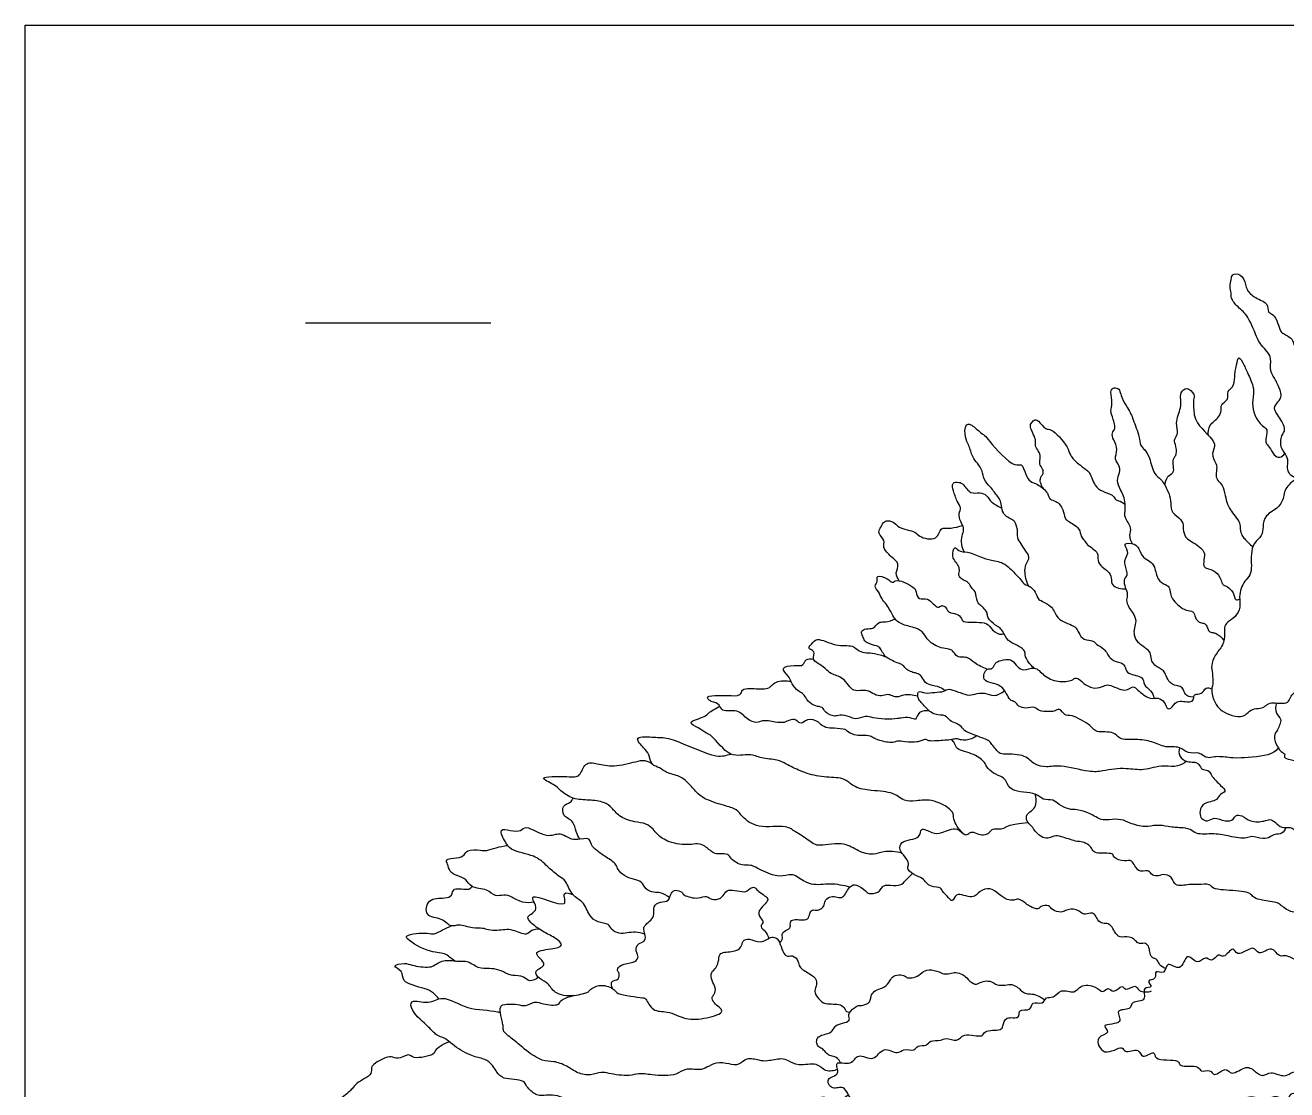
# Model space of a CAD drawing. Header units: millimetres. Extents: x 34 to 295, y 0 to 64.
# Drawn here: x 88.2 to 98.56, y 24.73 to 33.47 of the extents above; entities that cross this region are included whole.
import ezdxf

# ---------------------------------------------------------------- set-up
doc = ezdxf.new("R2010")
doc.units = ezdxf.units.MM
for name, color, linetype, true_color in [('AG-GUIDE', 7, 'Continuous', 0xcccccc), ('AG-PLANTS', 7, 'Continuous', 0x66ccff), ('X-VPRT', 6, 'Continuous', 0xff00ff)]:
    doc.layers.add(name, color=color, linetype=linetype, true_color=true_color)

msp = doc.modelspace()

# ---------------------------------------------------------------- linework, layer by layer
at = {"layer": 'AG-GUIDE'}
msp.add_lwpolyline([(90.499, 31.029), (92.023, 31.029)], dxfattribs=at)
at = {"layer": 'AG-PLANTS'}
for points, knots in [([(98.646, 29.749), (98.617, 29.758), (98.557, 29.799), (98.57, 29.872), (98.566, 29.94), (98.503, 29.995), (98.509, 30.105), (98.561, 30.152), (98.494, 30.259), (98.443, 30.328), (98.488, 30.38), (98.525, 30.433), (98.487, 30.516), (98.471, 30.558), (98.414, 30.631), (98.437, 30.735), (98.401, 30.791), (98.35, 30.848), (98.313, 30.896), (98.251, 31.085), (98.161, 31.152), (98.098, 31.228), (98.105, 31.275), (98.088, 31.328), (98.106, 31.384), (98.105, 31.432), (98.191, 31.435), (98.224, 31.343), (98.229, 31.298), (98.299, 31.227), (98.411, 31.196), (98.399, 31.112), (98.452, 31.101), (98.487, 31.031), (98.502, 30.96), (98.537, 30.937), (98.622, 30.894), (98.622, 30.806), (98.654, 30.767), (98.713, 30.773), (98.754, 30.703), (98.802, 30.682), (98.826, 30.672)], [0, 0, 0, 0, 0.554931, 1.023976, 1.478482, 1.986737, 2.557287, 2.992962, 3.606016, 4.116547, 4.552049, 4.99905, 5.516952, 5.915845, 6.44589, 7.016439, 7.474562, 7.960816, 8.416688, 9.206137, 9.831436, 10.371938, 10.752191, 11.171174, 11.608913, 11.965099, 12.4173, 12.954137, 13.342464, 13.89976, 14.488468, 14.939893, 15.315098, 15.816929, 16.294261, 16.653266, 17.188148, 17.706051, 18.079619, 18.48382, 18.975039, 19.483406, 19.483406, 19.483406, 19.483406]), ([(97.916, 30.105), (97.912, 30.131), (97.921, 30.188), (97.964, 30.219), (97.999, 30.255), (98.028, 30.306), (98.011, 30.363), (98.086, 30.392), (98.065, 30.472), (98.124, 30.497), (98.132, 30.586), (98.134, 30.632), (98.148, 30.677), (98.16, 30.774), (98.207, 30.683), (98.222, 30.653), (98.273, 30.54), (98.292, 30.472), (98.273, 30.366), (98.289, 30.273), (98.35, 30.182), (98.406, 30.158), (98.388, 30.089), (98.383, 30.04), (98.419, 30.01), (98.45, 29.942), (98.501, 29.914), (98.534, 29.942), (98.544, 29.957)], [0, 0, 0, 0, 0.50897, 0.916385, 1.323799, 1.751464, 2.151032, 2.601989, 3.06466, 3.47889, 4.000161, 4.390189, 4.812253, 5.257966, 5.711707, 6.101976, 6.718114, 7.216024, 7.793761, 8.356037, 8.946353, 9.353767, 9.806432, 10.195491, 10.570697, 11.066269, 11.465162, 11.885702, 11.885702, 11.885702, 11.885702]), ([(97.292, 29.214), (97.281, 29.235), (97.26, 29.285), (97.293, 29.347), (97.223, 29.43), (97.233, 29.478), (97.233, 29.543), (97.221, 29.607), (97.193, 29.656), (97.158, 29.735), (97.189, 29.798), (97.189, 29.859), (97.137, 29.908), (97.179, 29.991), (97.136, 30.064), (97.116, 30.126), (97.163, 30.161), (97.125, 30.259), (97.11, 30.307), (97.131, 30.368), (97.108, 30.457), (97.127, 30.5), (97.178, 30.495), (97.193, 30.454), (97.208, 30.404), (97.251, 30.331), (97.282, 30.28), (97.297, 30.231), (97.353, 30.096), (97.35, 30.027), (97.396, 29.984), (97.438, 29.921), (97.462, 29.782), (97.532, 29.747), (97.584, 29.65), (97.61, 29.572), (97.606, 29.491), (97.638, 29.453), (97.711, 29.403), (97.705, 29.335), (97.725, 29.267), (97.766, 29.24), (97.885, 29.168), (97.884, 29.104), (97.869, 29.03), (97.901, 29.012), (97.979, 28.994), (98.018, 28.925), (98.029, 28.879), (98.057, 28.871), (98.132, 28.822), (98.128, 28.745), (98.162, 28.756), (98.172, 28.759)], [0, 0, 0, 0, 0.491607, 0.942313, 1.503813, 1.895452, 2.351996, 2.813303, 3.24833, 3.761824, 4.230968, 4.660292, 5.107678, 5.617668, 6.138631, 6.571704, 6.960017, 7.520239, 7.932012, 8.376645, 8.925632, 9.276874, 9.636485, 9.996096, 10.416224, 10.945238, 11.380379, 11.793625, 12.481398, 12.955557, 13.378693, 13.88416, 14.543145, 15.035842, 15.62218, 16.152522, 16.648946, 17.046697, 17.560954, 18.021011, 18.480779, 18.892552, 19.543887, 19.990642, 20.460784, 20.770233, 21.272987, 21.77809, 22.152339, 22.444171, 22.971399, 23.413987, 23.743941, 23.743941, 23.743941, 23.743941]), ([(97.559, 29.694), (97.56, 29.719), (97.574, 29.773), (97.634, 29.793), (97.629, 29.852), (97.62, 29.913), (97.663, 29.949), (97.645, 30.03), (97.63, 30.076), (97.677, 30.121), (97.637, 30.209), (97.694, 30.329), (97.688, 30.399), (97.684, 30.454), (97.739, 30.513), (97.806, 30.442), (97.791, 30.397), (97.795, 30.326), (97.798, 30.196), (98.007, 30.043), (97.93, 29.958), (97.977, 29.879), (97.987, 29.843), (97.974, 29.779), (97.99, 29.727), (98.039, 29.699), (98.05, 29.611), (98.073, 29.538), (98.091, 29.493), (98.183, 29.388), (98.173, 29.337), (98.189, 29.281), (98.214, 29.254), (98.256, 29.209), (98.28, 29.19)], [0, 0, 0, 0, 0.501218, 0.917082, 1.328769, 1.768835, 2.165988, 2.670427, 3.057352, 3.465459, 3.998493, 4.647183, 5.123813, 5.541819, 5.982096, 6.473378, 6.852586, 7.321075, 7.970846, 8.82344, 9.336003, 9.849096, 10.202396, 10.65506, 11.064367, 11.471782, 12.00355, 12.497823, 12.909203, 13.5652, 13.975132, 14.390566, 14.742887, 15.291484, 15.291484, 15.291484, 15.291484]), ([(96.441, 28.867), (96.42, 28.904), (96.402, 28.991), (96.418, 29.056), (96.455, 29.104), (96.409, 29.162), (96.378, 29.214), (96.341, 29.264), (96.351, 29.332), (96.337, 29.366), (96.324, 29.412), (96.217, 29.442), (96.216, 29.569), (96.182, 29.604), (96.127, 29.682), (96.067, 29.742), (96.062, 29.813), (96.02, 29.878), (95.974, 29.927), (95.951, 30.026), (95.913, 30.084), (95.914, 30.198), (95.97, 30.199), (96.034, 30.134), (96.082, 30.104), (96.116, 30.055), (96.315, 29.831), (96.384, 29.883), (96.414, 29.781), (96.448, 29.721), (96.513, 29.707), (96.603, 29.637), (96.608, 29.572), (96.67, 29.571), (96.728, 29.497), (96.734, 29.426), (96.762, 29.399), (96.864, 29.345), (96.864, 29.277), (96.897, 29.246), (96.917, 29.202), (97.021, 29.146), (96.998, 29.076), (97.042, 29.02), (97.093, 28.993), (97.124, 28.933), (97.113, 28.865), (97.202, 28.84), (97.239, 28.844)], [0, 0, 0, 0, 0.652176, 1.117713, 1.521479, 1.983281, 2.439153, 2.882255, 3.342743, 3.685514, 4.058256, 4.619482, 5.220963, 5.620531, 6.174908, 6.699781, 7.169242, 7.663278, 8.135075, 8.695081, 9.196662, 9.754454, 10.10379, 10.648505, 11.063938, 11.532983, 12.490007, 12.898266, 13.428311, 13.902274, 14.360397, 14.960027, 15.379592, 15.783359, 16.327007, 16.796468, 17.147471, 17.740071, 18.188508, 18.549356, 18.95181, 19.537619, 19.982684, 20.438556, 20.878834, 21.329478, 21.762179, 22.370907, 22.370907, 22.370907, 22.370907]), ([(96.564, 29.664), (96.545, 29.687), (96.52, 29.751), (96.564, 29.788), (96.558, 29.831), (96.521, 29.87), (96.542, 29.927), (96.521, 29.978), (96.488, 30.023), (96.506, 30.072), (96.444, 30.171), (96.461, 30.209), (96.492, 30.238), (96.524, 30.224), (96.578, 30.147), (96.63, 30.165), (96.764, 30.016), (96.775, 29.946), (96.812, 29.903), (96.848, 29.872), (96.91, 29.823), (96.944, 29.8), (96.979, 29.686), (97.041, 29.642), (97.137, 29.618), (97.15, 29.573), (97.18, 29.571), (97.214, 29.552), (97.231, 29.541)], [0, 0, 0, 0, 0.539663, 0.938455, 1.28948, 1.688272, 2.110413, 2.53503, 2.940609, 3.339993, 3.935971, 4.291472, 4.634634, 4.949339, 5.476053, 5.867536, 6.646717, 7.143831, 7.546132, 7.952274, 8.451214, 8.823657, 9.423025, 9.934284, 10.483725, 10.833878, 11.126087, 11.569837, 11.569837, 11.569837, 11.569837]), ([(95.909, 29.148), (95.897, 29.173), (95.882, 29.23), (95.896, 29.291), (95.912, 29.347), (95.877, 29.397), (95.862, 29.461), (95.89, 29.512), (95.85, 29.563), (95.835, 29.609), (95.821, 29.646), (95.803, 29.721), (95.869, 29.722), (95.908, 29.704), (95.952, 29.621), (96.042, 29.639), (96.102, 29.613), (96.119, 29.56), (96.191, 29.521), (96.219, 29.508)], [0, 0, 0, 0, 0.526202, 0.980708, 1.39969, 1.835366, 2.291238, 2.702618, 3.141885, 3.536886, 3.915831, 4.35959, 4.752483, 5.134032, 5.668915, 6.092494, 6.527996, 7.003165, 7.414478, 7.414478, 7.414478, 7.414478]), ([(95.375, 28.911), (95.363, 28.93), (95.337, 28.974), (95.387, 29.05), (95.313, 29.102), (95.287, 29.132), (95.237, 29.186), (95.266, 29.243), (95.197, 29.298), (95.221, 29.342), (95.244, 29.391), (95.282, 29.412), (95.345, 29.386), (95.368, 29.341), (95.516, 29.318), (95.533, 29.27), (95.695, 29.23), (95.71, 29.347), (95.758, 29.341), (95.805, 29.342), (95.867, 29.355), (95.897, 29.366)], [0, 0, 0, 0, 0.472221, 0.96107, 1.452351, 1.83945, 2.295323, 2.712542, 3.19742, 3.570988, 3.991134, 4.345081, 4.785526, 5.193785, 5.855589, 6.271022, 6.923903, 7.452306, 7.79256, 8.191453, 8.75124, 8.75124, 8.75124, 8.75124]), ([(97.796, 27.957), (97.778, 27.954), (97.74, 27.96), (97.715, 27.996), (97.705, 28.036), (97.662, 28.049), (97.61, 28.058), (97.57, 28.115), (97.558, 28.166), (97.523, 28.189), (97.484, 28.208), (97.445, 28.249), (97.446, 28.31), (97.415, 28.35), (97.335, 28.397), (97.305, 28.461), (97.306, 28.524), (97.332, 28.581), (97.295, 28.655), (97.263, 28.686), (97.239, 28.756), (97.261, 28.795), (97.227, 28.866), (97.221, 28.931), (97.262, 28.957), (97.224, 29.043), (97.232, 29.098), (97.269, 29.149), (97.2, 29.229), (97.315, 29.215), (97.346, 29.178), (97.375, 29.095), (97.439, 29.074), (97.48, 29.024), (97.49, 28.917), (97.561, 28.879), (97.595, 28.864), (97.605, 28.803), (97.615, 28.759), (97.709, 28.665), (97.775, 28.667), (97.8, 28.647), (97.811, 28.594), (97.848, 28.562), (97.885, 28.566), (97.909, 28.529), (97.915, 28.492), (97.953, 28.484), (97.98, 28.482), (98.028, 28.445), (98.043, 28.421)], [0, 0, 0, 0, 0.416931, 0.784364, 1.135606, 1.50228, 1.912972, 2.380194, 2.789386, 3.144887, 3.523018, 3.94046, 4.373534, 4.771285, 5.316079, 5.787391, 6.230304, 6.677059, 7.171785, 7.569537, 8.035649, 8.404588, 8.902997, 9.346018, 9.693738, 10.218448, 10.648365, 11.077807, 11.533261, 12.022304, 12.438968, 12.954874, 13.406603, 13.855035, 14.434156, 14.924399, 15.262084, 15.684599, 16.081, 16.723166, 17.172843, 17.468019, 17.884032, 18.26827, 18.595473, 18.957682, 19.297063, 19.620722, 19.929217, 20.458428, 20.458428, 20.458428, 20.458428]), ([(96.484, 28.195), (96.467, 28.208), (96.438, 28.239), (96.405, 28.298), (96.414, 28.332), (96.357, 28.379), (96.264, 28.41), (96.231, 28.494), (96.199, 28.528), (96.176, 28.538), (96.114, 28.589), (96.101, 28.621), (96.098, 28.653), (96.068, 28.691), (96.046, 28.707), (96.009, 28.737), (96.01, 28.826), (95.963, 28.851), (95.956, 28.9), (95.851, 28.934), (95.874, 28.994), (95.867, 29.026), (95.842, 29.067), (95.806, 29.104), (95.828, 29.208), (95.865, 29.145), (95.94, 29.154), (96.043, 29.105), (96.134, 29.078), (96.249, 29.062), (96.333, 28.959), (96.369, 28.932), (96.399, 28.879), (96.462, 28.865), (96.505, 28.804), (96.513, 28.761), (96.553, 28.742), (96.622, 28.706), (96.649, 28.661), (96.684, 28.58), (96.829, 28.543), (96.846, 28.483), (96.89, 28.421), (96.97, 28.425), (96.997, 28.384), (97.067, 28.357), (97.1, 28.271), (97.164, 28.243), (97.211, 28.238), (97.236, 28.194), (97.251, 28.137), (97.39, 28.132), (97.377, 28.051), (97.449, 28.014), (97.463, 27.968), (97.468, 27.946)], [0, 0, 0, 0, 0.467506, 0.920958, 1.235361, 1.696667, 2.264518, 2.796362, 3.171858, 3.46333, 3.96739, 4.304517, 4.622563, 5.012267, 5.31245, 5.687946, 6.207927, 6.595518, 6.973406, 7.52516, 7.923826, 8.250985, 8.637341, 9.06092, 9.543775, 9.904623, 10.393471, 11.000597, 11.562793, 12.173848, 12.816022, 13.203121, 13.624229, 14.078735, 14.560057, 14.923616, 15.292994, 15.790904, 16.200836, 16.721398, 17.392348, 17.829402, 18.303768, 18.786623, 19.167915, 19.646255, 20.182629, 20.648307, 21.027252, 21.410594, 21.82801, 22.435136, 22.875581, 23.360836, 23.833503, 23.833503, 23.833503, 23.833503]), ([(96.099, 28.185), (96.064, 28.198), (95.996, 28.229), (95.946, 28.283), (95.899, 28.282), (95.846, 28.283), (95.818, 28.339), (95.781, 28.352), (95.718, 28.354), (95.609, 28.413), (95.583, 28.483), (95.513, 28.528), (95.407, 28.545), (95.349, 28.584), (95.316, 28.637), (95.296, 28.678), (95.264, 28.729), (95.231, 28.76), (95.211, 28.822), (95.164, 28.866), (95.205, 28.904), (95.182, 28.964), (95.285, 28.934), (95.316, 28.885), (95.36, 28.935), (95.509, 28.854), (95.513, 28.821), (95.534, 28.744), (95.616, 28.785), (95.691, 28.669), (95.725, 28.718), (95.765, 28.689), (95.782, 28.642), (95.849, 28.646), (95.891, 28.604), (95.897, 28.559), (96.088, 28.582), (96.123, 28.525), (96.186, 28.465), (96.224, 28.474), (96.236, 28.476)], [0, 0, 0, 0, 0.610276, 1.087835, 1.46492, 1.86026, 2.292522, 2.631902, 3.085354, 3.709922, 4.192658, 4.699358, 5.291934, 5.767497, 6.207791, 6.599743, 7.036133, 7.421361, 7.883811, 8.302922, 8.684651, 9.035676, 9.55014, 9.947891, 10.331797, 11.036574, 11.387816, 11.825892, 12.296485, 12.891752, 13.227468, 13.58276, 13.967987, 14.411008, 14.833148, 15.163524, 15.90301, 16.375396, 16.90997, 17.169271, 17.169271, 17.169271, 17.169271]), ([(95.752, 28.009), (95.739, 28.019), (95.713, 28.042), (95.628, 28.05), (95.58, 28.082), (95.556, 28.141), (95.509, 28.154), (95.468, 28.163), (95.427, 28.188), (95.402, 28.229), (95.356, 28.232), (95.308, 28.266), (95.262, 28.276), (95.219, 28.365), (95.19, 28.376), (95.122, 28.395), (95.09, 28.415), (95.078, 28.456), (95.059, 28.492), (95.091, 28.519), (95.151, 28.515), (95.183, 28.537), (95.215, 28.579), (95.266, 28.566), (95.318, 28.586), (95.342, 28.599)], [0, 0, 0, 0, 0.401836, 0.922391, 1.353585, 1.792707, 2.175743, 2.549684, 2.942435, 3.321911, 3.697841, 4.127178, 4.518805, 5.063002, 5.386652, 5.860521, 6.208696, 6.576969, 6.920525, 7.24544, 7.681696, 8.037912, 8.426948, 8.819699, 9.339052, 9.339052, 9.339052, 9.339052]), ([(95.528, 27.963), (95.508, 27.969), (95.467, 27.974), (95.415, 27.977), (95.355, 27.948), (95.311, 27.972), (95.268, 27.98), (95.215, 27.957), (95.159, 27.986), (95.103, 28.021), (95.016, 27.998), (94.967, 28.036), (94.928, 28.101), (94.875, 28.129), (94.829, 28.14), (94.778, 28.177), (94.75, 28.213), (94.646, 28.259), (94.699, 28.338), (94.615, 28.351), (94.663, 28.397), (94.704, 28.453), (94.855, 28.364), (94.991, 28.39), (95.042, 28.33), (95.108, 28.318), (95.173, 28.318), (95.237, 28.298), (95.267, 28.285)], [0, 0, 0, 0, 0.451189, 0.865628, 1.315305, 1.706788, 2.075727, 2.493297, 2.935885, 3.396039, 3.915467, 4.348077, 4.842182, 5.274792, 5.671193, 6.111487, 6.517629, 7.062423, 7.545159, 8.018965, 8.286364, 8.710545, 9.428638, 10.091038, 10.563453, 11.017322, 11.480401, 12.052021, 12.052021, 12.052021, 12.052021]), ([(95.626, 27.84), (95.599, 27.846), (95.532, 27.847), (95.516, 27.757), (95.467, 27.793), (95.391, 27.784), (95.362, 27.778), (95.254, 27.771), (95.164, 27.784), (95.097, 27.806), (95.018, 27.766), (94.969, 27.797), (94.889, 27.814), (94.846, 27.791), (94.765, 27.826), (94.749, 27.878), (94.687, 27.877), (94.628, 27.916), (94.605, 27.965), (94.573, 27.994), (94.529, 28.012), (94.486, 28.084), (94.472, 28.126), (94.389, 28.203), (94.516, 28.22), (94.592, 28.207), (94.602, 28.274), (94.653, 28.272), (94.673, 28.267)], [0, 0, 0, 0, 0.524374, 0.980246, 1.353815, 1.84594, 2.173098, 2.756974, 3.316082, 3.786783, 4.293725, 4.720287, 5.224122, 5.615351, 6.122732, 6.517733, 6.941876, 7.415839, 7.833255, 8.199175, 8.590644, 9.096703, 9.512336, 10.003739, 10.549771, 11.040014, 11.433363, 11.884069, 11.884069, 11.884069, 11.884069]), ([(98.489, 27.539), (98.478, 27.528), (98.464, 27.477), (98.145, 27.45), (98.084, 27.461), (97.965, 27.472), (97.912, 27.448), (97.854, 27.488), (97.832, 27.501), (97.742, 27.487), (97.682, 27.557), (97.56, 27.535), (97.452, 27.596), (97.322, 27.612), (97.181, 27.601), (97.146, 27.679), (97, 27.662), (96.969, 27.696), (96.943, 27.725), (96.798, 27.817), (96.732, 27.796), (96.699, 27.873), (96.646, 27.833), (96.605, 27.84), (96.522, 27.834), (96.493, 27.883), (96.416, 27.859), (96.356, 27.875), (96.328, 27.923), (96.275, 27.923), (96.234, 28.076), (96.037, 28.068), (96.092, 28.204), (96.139, 28.176), (96.162, 28.229), (96.18, 28.25), (96.252, 28.267), (96.307, 28.263), (96.344, 28.202), (96.399, 28.165), (96.492, 28.218), (96.562, 28.126), (96.674, 28.076), (96.795, 28.085), (96.83, 28.128), (96.893, 28.06), (96.978, 28.019), (97.055, 28.043), (97.1, 28.07), (97.23, 27.984), (97.298, 28.056), (97.336, 28.009), (97.434, 27.932), (97.502, 27.956), (97.56, 27.918), (97.569, 27.859), (97.615, 27.858), (97.65, 27.941), (97.761, 27.905), (97.798, 27.934), (97.793, 27.987), (97.865, 27.973), (97.889, 28.042), (97.929, 28.029), (97.943, 28.023)], [2.926531, 2.926531, 2.926531, 2.926531, 3.348571, 3.880477, 4.360208, 4.972094, 5.403496, 5.854347, 6.148692, 6.660275, 7.183313, 7.789207, 8.41816, 9.087591, 9.734101, 10.210599, 10.869218, 11.22413, 11.59005, 12.326128, 12.773769, 13.212698, 13.61023, 13.9897, 14.490485, 14.881953, 15.366831, 15.810098, 16.210784, 16.578733, 17.242449, 17.935985, 18.466864, 18.809092, 19.200576, 19.509389, 19.986343, 20.403914, 20.869655, 21.307731, 21.837062, 22.407121, 23.050983, 23.663524, 24.022527, 24.52763, 25.087209, 25.581236, 25.976576, 26.642891, 27.129506, 27.522854, 28.150941, 28.614244, 29.06026, 29.475881, 29.789068, 30.277386, 30.852746, 31.209908, 31.559402, 31.980036, 32.416765, 32.808033, 32.808033, 32.808033, 32.808033]), ([(96.013, 27.637), (95.988, 27.618), (95.927, 27.598), (95.882, 27.604), (95.844, 27.617), (95.806, 27.603), (95.69, 27.597), (95.621, 27.592), (95.597, 27.613), (95.552, 27.595), (95.521, 27.584), (95.426, 27.586), (95.36, 27.6), (95.325, 27.574), (95.214, 27.597), (95.168, 27.618), (95.138, 27.639), (95.071, 27.641), (95.009, 27.64), (94.947, 27.674), (94.935, 27.694), (94.838, 27.701), (94.776, 27.699), (94.724, 27.735), (94.713, 27.756), (94.616, 27.789), (94.572, 27.721), (94.53, 27.777), (94.474, 27.77), (94.43, 27.741), (94.357, 27.75), (94.253, 27.77), (94.207, 27.738), (94.121, 27.771), (94.055, 27.863), (93.917, 27.828), (93.905, 27.898), (93.84, 27.918), (93.813, 27.927), (93.788, 27.97), (93.898, 27.967), (93.962, 27.972), (94.078, 27.959), (94.083, 28.023), (94.153, 28.03), (94.285, 28.016), (94.329, 28.048), (94.363, 28.09), (94.451, 28.095), (94.489, 28.082)], [0, 0, 0, 0, 0.555588, 0.941979, 1.283851, 1.641647, 2.267437, 2.740202, 3.031495, 3.403656, 3.747212, 4.302105, 4.764749, 5.123796, 5.721092, 6.135231, 6.468448, 6.926158, 7.394546, 7.853855, 8.126772, 8.669934, 9.144093, 9.568999, 9.853312, 10.39249, 10.832267, 11.235573, 11.646463, 12.052743, 12.541164, 13.123377, 13.528086, 14.043451, 14.640189, 15.25036, 15.665793, 16.116437, 16.43509, 16.732723, 17.2572, 17.779177, 18.343695, 18.721583, 19.17097, 19.833513, 20.236625, 20.63908, 21.272478, 21.272478, 21.272478, 21.272478]), ([(97.736, 27.429), (97.714, 27.412), (97.663, 27.379), (97.557, 27.393), (97.459, 27.379), (97.384, 27.352), (97.239, 27.37), (97.146, 27.368), (97.043, 27.346), (96.93, 27.336), (96.704, 27.403), (96.591, 27.376), (96.48, 27.396), (96.416, 27.488), (96.248, 27.486), (96.192, 27.489), (96.131, 27.578), (96.11, 27.601), (95.989, 27.647), (95.91, 27.675), (95.897, 27.706), (95.848, 27.743), (95.791, 27.757), (95.756, 27.814), (95.665, 27.802), (95.59, 27.871), (95.531, 27.941), (95.527, 27.969), (95.528, 28.013), (95.595, 27.98), (95.665, 27.998), (95.745, 27.996), (95.783, 28.04), (95.934, 27.958), (95.995, 27.982), (96.079, 27.997), (96.154, 27.953), (96.217, 27.988), (96.241, 28.009)], [0, 0, 0, 0, 0.524815, 1.108475, 1.674262, 2.186825, 2.866698, 3.430578, 3.998253, 4.61959, 5.487982, 6.109498, 6.681124, 7.269903, 7.984522, 8.417224, 8.980143, 9.31557, 9.961656, 10.485436, 10.79676, 11.231741, 11.671008, 12.10459, 12.615765, 13.195497, 13.734725, 14.040691, 14.346657, 14.775779, 15.283488, 15.777524, 16.168992, 16.87628, 17.346017, 17.854273, 18.368423, 18.927443, 18.927443, 18.927443, 18.927443]), ([(95.901, 26.835), (95.867, 26.867), (95.811, 26.951), (95.834, 27.018), (95.659, 27.124), (95.52, 27.101), (95.42, 27.1), (95.367, 27.142), (95.321, 27.166), (95.243, 27.184), (95.147, 27.186), (95.009, 27.208), (94.942, 27.278), (94.872, 27.296), (94.711, 27.299), (94.568, 27.343), (94.449, 27.406), (94.375, 27.444), (94.242, 27.449), (94.146, 27.5), (93.981, 27.443), (93.844, 27.643), (93.793, 27.655), (93.735, 27.702), (93.616, 27.752), (93.787, 27.791), (93.804, 27.826), (93.871, 27.864), (93.903, 27.881)], [0, 0, 0, 0, 0.677845, 1.114392, 1.874968, 2.572076, 3.127869, 3.580787, 3.989619, 4.488938, 5.061849, 5.733427, 6.277, 6.750958, 7.469303, 8.186704, 8.839573, 9.361503, 10.006709, 10.595541, 11.299505, 12.136663, 12.540949, 13.055189, 13.551857, 14.175531, 14.566999, 15.163017, 15.163017, 15.163017, 15.163017]), ([(98.475, 27.908), (98.467, 27.879), (98.46, 27.82), (98.52, 27.779), (98.5, 27.729), (98.486, 27.685), (98.443, 27.635), (98.481, 27.551), (98.508, 27.508), (98.551, 27.488), (98.529, 27.459), (98.586, 27.44), (98.648, 27.431), (98.679, 27.428)], [0.014848, 0.014848, 0.014848, 0.014848, 0.517646, 0.966559, 1.348108, 1.743109, 2.182376, 2.716132, 3.10446, 3.412406, 3.793956, 4.263417, 4.81553, 4.81553, 4.81553, 4.81553]), ([(95.399, 26.674), (95.35, 26.686), (95.247, 26.696), (95.164, 26.652), (95.032, 26.687), (94.933, 26.771), (94.729, 26.733), (94.675, 26.744), (94.582, 26.817), (94.522, 26.848), (94.441, 26.912), (94.222, 26.867), (94.087, 26.966), (94.042, 27.04), (93.932, 27.065), (93.773, 27.117), (93.712, 27.172), (93.644, 27.252), (93.575, 27.311), (93.463, 27.329), (93.411, 27.379), (93.338, 27.394), (93.324, 27.49), (93.28, 27.534), (93.205, 27.617), (93.275, 27.633), (93.402, 27.623), (93.518, 27.623), (93.875, 27.441), (93.954, 27.479), (93.993, 27.488)], [0, 0, 0, 0, 0.700824, 1.245751, 1.880891, 2.537184, 3.328797, 3.765344, 4.367707, 4.848093, 5.396626, 6.233896, 6.951238, 7.458934, 8.056957, 8.796431, 9.318821, 9.89381, 10.442343, 11.037797, 11.518183, 11.979997, 12.501928, 12.98524, 13.51673, 13.89398, 14.535249, 15.187568, 16.299218, 16.92787, 16.92787, 16.92787, 16.92787]), ([(98.552, 26.885), (98.546, 26.866), (98.522, 26.826), (98.46, 26.834), (98.422, 26.804), (98.362, 26.784), (98.271, 26.821), (98.23, 26.794), (98.162, 26.799), (98.086, 26.813), (97.965, 26.84), (97.813, 26.821), (97.772, 26.877), (97.688, 26.882), (97.642, 26.885), (97.582, 26.893), (97.486, 26.91), (97.395, 26.882), (97.271, 26.918), (97.202, 26.957), (97.1, 26.949), (97.035, 26.943), (96.977, 26.981), (96.933, 27.002), (96.837, 27.036), (96.77, 27.029), (96.688, 27.071), (96.642, 27.118), (96.553, 27.105), (96.503, 27.18), (96.29, 27.167), (96.26, 27.265), (96.224, 27.301), (96.148, 27.326), (96.093, 27.381), (96.08, 27.423), (95.992, 27.496), (95.846, 27.517), (95.835, 27.575), (95.816, 27.596), (95.807, 27.607)], [0, 0, 0, 0, 0.443378, 0.868117, 1.25643, 1.704549, 2.25171, 2.633438, 3.089982, 3.594939, 4.244052, 4.931363, 5.379482, 5.884439, 6.276547, 6.714287, 7.274775, 7.835264, 8.470067, 8.987404, 9.552009, 10.015312, 10.468764, 10.881075, 11.446773, 11.924418, 12.458438, 12.915867, 13.412982, 13.926684, 14.717365, 15.242595, 15.637631, 16.147974, 16.640828, 17.007691, 17.611162, 18.287749, 18.683544, 19.052484, 19.052484, 19.052484, 19.052484]), ([(97.677, 27.54), (97.672, 27.518), (97.669, 27.468), (97.74, 27.418), (97.794, 27.426), (97.842, 27.41), (97.856, 27.353), (97.919, 27.364), (97.944, 27.298), (98.011, 27.236), (98.07, 27.178), (98.008, 27.162), (97.987, 27.108), (97.933, 27.097), (97.859, 27.08), (97.84, 27.004), (97.855, 26.955), (97.911, 26.928), (97.963, 26.978), (98.05, 26.929), (98.123, 26.946), (98.135, 26.99), (98.199, 26.985), (98.257, 26.927), (98.372, 26.932), (98.419, 26.958), (98.469, 26.928), (98.514, 26.873), (98.593, 26.897), (98.647, 26.843), (98.716, 26.795), (98.757, 26.762), (98.79, 26.679), (98.823, 26.673), (98.984, 26.7), (99.028, 26.643), (99.051, 26.589), (99.1, 26.575), (99.152, 26.593), (99.24, 26.576), (99.253, 26.515), (99.304, 26.477), (99.369, 26.519), (99.441, 26.501), (99.486, 26.442), (99.578, 26.406), (99.636, 26.515), (99.767, 26.454), (99.817, 26.414), (99.902, 26.499), (99.966, 26.437), (99.971, 26.506), (99.973, 26.529)], [0, 0, 0, 0, 0.469045, 0.967302, 1.385308, 1.771416, 2.168262, 2.563263, 3.010264, 3.586435, 4.028381, 4.403587, 4.824695, 5.237099, 5.717261, 6.191627, 6.592089, 6.995855, 7.436301, 7.986685, 8.452222, 8.796055, 9.204314, 9.721597, 10.31808, 10.722281, 11.133661, 11.598913, 12.075544, 12.560421, 13.085295, 13.511857, 14.02271, 14.343553, 15.050476, 15.5143, 15.939192, 16.318137, 16.745985, 17.254785, 17.687132, 18.099537, 18.576695, 19.042232, 19.539327, 20.046269, 20.601986, 21.240396, 21.6697, 22.218618, 22.739889, 23.006528, 23.006528, 23.006528, 23.006528]), ([(94.971, 26.396), (94.918, 26.408), (94.812, 26.432), (94.658, 26.398), (94.539, 26.481), (94.491, 26.505), (94.395, 26.476), (94.317, 26.503), (94.241, 26.53), (94.157, 26.586), (94.087, 26.564), (93.994, 26.623), (93.972, 26.671), (93.9, 26.667), (93.848, 26.668), (93.783, 26.737), (93.718, 26.756), (93.647, 26.738), (93.486, 26.755), (93.39, 26.823), (93.358, 26.872), (93.296, 26.922), (93.201, 26.927), (93.072, 26.971), (93.02, 27.047), (92.95, 27.098), (92.827, 27.112), (92.698, 27.112), (92.592, 27.185), (92.551, 27.237), (92.379, 27.306), (92.659, 27.306), (92.758, 27.292), (92.789, 27.427), (92.904, 27.409), (93.031, 27.377), (93.208, 27.426), (93.285, 27.442), (93.331, 27.419), (93.35, 27.406)], [0, 0, 0, 0, 0.729972, 1.440293, 2.102677, 2.513098, 3.062027, 3.57929, 4.10122, 4.657394, 5.131147, 5.709887, 6.108092, 6.562413, 6.975336, 7.516996, 7.971782, 8.455866, 9.182884, 9.793945, 10.224602, 10.715653, 11.277081, 11.934375, 12.473546, 12.992691, 13.623441, 14.278405, 14.899804, 15.415164, 15.972854, 16.76517, 17.347922, 17.923941, 18.479733, 19.152032, 19.920183, 20.423999, 20.899182, 20.899182, 20.899182, 20.899182]), ([(99.735, 26.466), (99.711, 26.454), (99.732, 26.384), (99.695, 26.321), (99.593, 26.296), (99.561, 26.284), (99.537, 26.222), (99.449, 26.227), (99.384, 26.2), (99.347, 26.135), (99.276, 26.139), (99.214, 26.103), (99.119, 26.097), (99.065, 26.129), (98.933, 26.164), (98.861, 26.11), (98.733, 26.183), (98.69, 26.195), (98.646, 26.192), (98.602, 26.181), (98.513, 26.242), (98.485, 26.272), (98.358, 26.286), (98.292, 26.303), (98.266, 26.34), (98.206, 26.365), (98.021, 26.369), (97.943, 26.388), (97.926, 26.426), (97.827, 26.411), (97.763, 26.422), (97.634, 26.392), (97.621, 26.483), (97.542, 26.507), (97.495, 26.478), (97.443, 26.501), (97.42, 26.543), (97.33, 26.504), (97.293, 26.631), (97.228, 26.598), (97.132, 26.634), (97.137, 26.683), (96.988, 26.663), (96.962, 26.705), (96.936, 26.742), (96.881, 26.77), (96.824, 26.768), (96.709, 26.813), (96.647, 26.821), (96.578, 26.776), (96.491, 26.851), (96.469, 26.895), (96.418, 26.932), (96.419, 26.997), (96.477, 27.029), (96.506, 27.075), (96.503, 27.133), (96.493, 27.158)], [0, 0, 0, 0, 0.523355, 1.019241, 1.542842, 1.886237, 2.309373, 2.821334, 3.298634, 3.764188, 4.218944, 4.709267, 5.246588, 5.710551, 6.351829, 6.870787, 7.534546, 7.926029, 8.285032, 8.668606, 9.240431, 9.622834, 10.259393, 10.733639, 11.0883, 11.539723, 12.328152, 12.826561, 13.149665, 13.68644, 14.187783, 14.784072, 15.263176, 15.741595, 16.153369, 16.559651, 16.92186, 17.404596, 17.969253, 18.405304, 18.948346, 19.273109, 19.91963, 20.304857, 20.683855, 21.11565, 21.554395, 22.184895, 22.635087, 23.112041, 23.687844, 24.10069, 24.532952, 24.954717, 25.401472, 25.814185, 26.332142, 26.332142, 26.332142, 26.332142]), ([(93.491, 26.308), (93.468, 26.327), (93.414, 26.355), (93.361, 26.349), (93.289, 26.374), (93.265, 26.447), (93.192, 26.457), (93.12, 26.485), (93.063, 26.536), (93.056, 26.585), (92.967, 26.643), (92.892, 26.693), (92.846, 26.737), (92.829, 26.814), (92.728, 26.756), (92.719, 26.951), (92.61, 26.964), (92.607, 27.073), (92.678, 27.085), (92.692, 27.113), (92.699, 27.126)], [0, 0, 0, 0, 0.533885, 0.956389, 1.431572, 1.901166, 2.36885, 2.882447, 3.363423, 3.745851, 4.322667, 4.878078, 5.338334, 5.773298, 6.236875, 6.927713, 7.474652, 7.977098, 8.421062, 8.795434, 8.795434, 8.795434, 8.795434]), ([(93.287, 26.01), (93.262, 26.018), (93.211, 26.029), (93.142, 26.019), (93.077, 26.008), (93.007, 26.045), (92.993, 26.099), (92.896, 26.1), (92.83, 26.16), (92.807, 26.221), (92.776, 26.28), (92.685, 26.321), (92.643, 26.449), (92.581, 26.482), (92.497, 26.554), (92.453, 26.598), (92.378, 26.661), (92.184, 26.688), (92.147, 26.76), (92.127, 26.787), (92.086, 26.882), (92.185, 26.858), (92.269, 26.849), (92.313, 26.912), (92.481, 26.787), (92.589, 26.857), (92.679, 26.779), (92.729, 26.789), (92.753, 26.793)], [0, 0, 0, 0, 0.506892, 0.98126, 1.445056, 1.928947, 2.320415, 2.850591, 3.385393, 3.842481, 4.292074, 4.850893, 5.491416, 5.973174, 6.566237, 7.01892, 7.57661, 8.367145, 8.841513, 9.201799, 9.682578, 10.165891, 10.695333, 11.114321, 11.87564, 12.480878, 13.052157, 13.535469, 13.535469, 13.535469, 13.535469]), ([(97.564, 25.726), (97.546, 25.733), (97.512, 25.753), (97.499, 25.796), (97.476, 25.809), (97.449, 25.816), (97.43, 25.865), (97.432, 25.9), (97.401, 25.942), (97.357, 25.926), (97.329, 25.94), (97.303, 25.969), (97.268, 25.992), (97.189, 25.98), (97.168, 26), (97.142, 26.03), (97.121, 26.079), (97.083, 26.1), (97.034, 26.094), (96.998, 26.135), (96.984, 26.175), (96.945, 26.188), (96.889, 26.158), (96.836, 26.225), (96.74, 26.207), (96.707, 26.182), (96.627, 26.206), (96.61, 26.25), (96.536, 26.241), (96.519, 26.208), (96.448, 26.234), (96.419, 26.259), (96.356, 26.308), (96.317, 26.284), (96.258, 26.29), (96.195, 26.337), (96.124, 26.395), (96.035, 26.365), (95.983, 26.287), (95.836, 26.366), (95.818, 26.258), (95.768, 26.326), (95.731, 26.356), (95.722, 26.396), (95.636, 26.395), (95.596, 26.431), (95.569, 26.473), (95.494, 26.493), (95.432, 26.551), (95.468, 26.587), (95.408, 26.662), (95.379, 26.697), (95.382, 26.786), (95.559, 26.783), (95.543, 26.898), (95.65, 26.832), (95.724, 26.835), (95.854, 26.903), (95.909, 26.813), (95.949, 26.835), (95.974, 26.856), (96.029, 26.825), (96.081, 26.821), (96.123, 26.847), (96.143, 26.88), (96.2, 26.87), (96.248, 26.881), (96.28, 26.91), (96.433, 26.927)], [0, 0, 0, 0, 0.434765, 0.806206, 1.086408, 1.37695, 1.774202, 2.121791, 2.496789, 2.863072, 3.172751, 3.523383, 3.894462, 4.387782, 4.682506, 5.039131, 5.455934, 5.818135, 6.205802, 6.612083, 6.977736, 7.316321, 7.73186, 8.2205, 8.757821, 9.126197, 9.614515, 9.987322, 10.438028, 10.757449, 11.215368, 11.602229, 12.079874, 12.441885, 12.864649, 13.3764, 13.908247, 14.42572, 14.942513, 15.585671, 16.01886, 16.446512, 16.863177, 17.187939, 17.689282, 18.103721, 18.493311, 19.003557, 19.484255, 19.820466, 20.347309, 20.753591, 21.205014, 21.890042, 22.3447, 22.878457, 23.400434, 24.044485, 24.554731, 24.891232, 25.196674, 25.63076, 26.047988, 26.434059, 26.769585, 27.180563, 27.585272, 28.03295, 28.03295, 28.03295, 28.03295]), ([(92.378, 26.271), (92.346, 26.266), (92.281, 26.262), (92.196, 26.317), (92.129, 26.335), (92.055, 26.313), (91.992, 26.385), (91.858, 26.384), (91.823, 26.464), (91.746, 26.487), (91.681, 26.52), (91.67, 26.582), (91.644, 26.63), (91.746, 26.63), (91.807, 26.655), (91.824, 26.706), (91.939, 26.7), (91.987, 26.691), (92.068, 26.723), (92.128, 26.733), (92.16, 26.737)], [0, 0, 0, 0, 0.557237, 1.126177, 1.595321, 2.065191, 2.597038, 3.229515, 3.726629, 4.228864, 4.704427, 5.15585, 5.490317, 6.009275, 6.478055, 6.85636, 7.437455, 7.851893, 8.369366, 8.928214, 8.928214, 8.928214, 8.928214]), ([(94.394, 25.937), (94.404, 25.948), (94.425, 25.973), (94.404, 26.022), (94.47, 26.048), (94.486, 26.071), (94.475, 26.119), (94.524, 26.133), (94.564, 26.125), (94.632, 26.123), (94.639, 26.178), (94.658, 26.211), (94.696, 26.205), (94.723, 26.208), (94.764, 26.239), (94.763, 26.283), (94.801, 26.32), (94.855, 26.318), (94.903, 26.302), (94.937, 26.339), (94.956, 26.382), (94.987, 26.413), (95.029, 26.421), (95.101, 26.364), (95.125, 26.336), (95.207, 26.348), (95.227, 26.382), (95.251, 26.414), (95.309, 26.41), (95.394, 26.405), (95.428, 26.456), (95.467, 26.489), (95.485, 26.507)], [0, 0, 0, 0, 0.381348, 0.74763, 1.189993, 1.489189, 1.849032, 2.211103, 2.597494, 3.028071, 3.425323, 3.757368, 4.088058, 4.389079, 4.778115, 5.145645, 5.534261, 5.951489, 6.338414, 6.718341, 7.113111, 7.483222, 7.836119, 8.371451, 8.723773, 9.209406, 9.564067, 9.899783, 10.329107, 10.843156, 11.270085, 11.772105, 11.772105, 11.772105, 11.772105]), ([(92.424, 26.047), (92.402, 26.05), (92.354, 26.05), (92.317, 25.988), (92.205, 26.049), (92.138, 26.047), (92.076, 26.038), (92.001, 26.039), (91.954, 26.063), (91.87, 26.051), (91.763, 26.097), (91.691, 26.059), (91.624, 26.148), (91.475, 26.142), (91.499, 26.312), (91.639, 26.3), (91.707, 26.32), (91.707, 26.402), (91.847, 26.364), (91.86, 26.393), (91.868, 26.401)], [0, 0, 0, 0, 0.462172, 0.888738, 1.49118, 1.96822, 2.418927, 2.90821, 3.314492, 3.834121, 4.441654, 4.905711, 5.466573, 6.094204, 6.691035, 7.32948, 7.783434, 8.202545, 8.819093, 9.162256, 9.162256, 9.162256, 9.162256]), ([(92.704, 25.504), (92.653, 25.497), (92.539, 25.515), (92.498, 25.608), (92.425, 25.636), (92.361, 25.713), (92.514, 25.752), (92.337, 25.867), (92.516, 25.886), (92.635, 25.911), (92.539, 25.988), (92.448, 26.028), (92.352, 26.096), (92.304, 26.161), (92.437, 26.201), (92.283, 26.39), (92.691, 26.184), (92.592, 26.371), (92.676, 26.342), (92.698, 26.332)], [0, 0, 0, 0, 0.715881, 1.258814, 1.775163, 2.236965, 2.769966, 3.360282, 3.992494, 4.546114, 5.058251, 5.66874, 6.297294, 6.713126, 7.255701, 7.825865, 8.746881, 9.258533, 9.743576, 9.743576, 9.743576, 9.743576]), ([(93.021, 25.562), (93.014, 25.58), (93.003, 25.634), (93.081, 25.628), (93.077, 25.696), (93.052, 25.716), (93.094, 25.768), (93.189, 25.769), (93.239, 25.81), (93.223, 25.851), (93.212, 25.879), (93.224, 25.932), (93.279, 25.944), (93.3, 25.981), (93.272, 26.051), (93.285, 26.079), (93.325, 26.116), (93.371, 26.154), (93.347, 26.24), (93.414, 26.278), (93.488, 26.273), (93.498, 26.349), (93.538, 26.378), (93.595, 26.355), (93.606, 26.323), (93.726, 26.292), (93.792, 26.331), (93.82, 26.294), (93.897, 26.289), (93.942, 26.336), (93.965, 26.39), (94.125, 26.338), (94.144, 26.389), (94.193, 26.398), (94.201, 26.369), (94.295, 26.314), (94.301, 26.273), (94.194, 26.192), (94.246, 26.133), (94.264, 26.107), (94.24, 26.083), (94.24, 26.058), (94.281, 26.034), (94.298, 25.995), (94.304, 25.974)], [0, 0, 0, 0, 0.43706, 0.853522, 1.265209, 1.559692, 1.96634, 2.530213, 2.949881, 3.29747, 3.61742, 4.007706, 4.413249, 4.762731, 5.240095, 5.547041, 5.96604, 6.391187, 6.884917, 7.347062, 7.80618, 8.263117, 8.636112, 9.051718, 9.376273, 9.989416, 10.461655, 10.808212, 11.286368, 11.734595, 12.127853, 12.812001, 13.188856, 13.537758, 13.828049, 14.413514, 14.737164, 15.344394, 15.793272, 16.091573, 16.397105, 16.652526, 17.027419, 17.488315, 17.488315, 17.488315, 17.488315]), ([(92.413, 25.656), (92.393, 25.638), (92.335, 25.61), (92.296, 25.669), (92.2, 25.668), (92.159, 25.68), (92.086, 25.72), (92.011, 25.728), (91.914, 25.722), (91.832, 25.799), (91.725, 25.769), (91.656, 25.861), (91.528, 25.849), (91.337, 25.955), (91.319, 26.01), (91.506, 26.024), (91.554, 26.002), (91.628, 26.048), (91.673, 26.066), (91.696, 26.077)], [0, 0, 0, 0, 0.503609, 0.943382, 1.482974, 1.868583, 2.375964, 2.878563, 3.430146, 4.011925, 4.569717, 5.127095, 5.779821, 6.612926, 6.916361, 7.652331, 8.088007, 8.588563, 9.093214, 9.093214, 9.093214, 9.093214]), ([(94.87, 24.898), (94.84, 24.887), (94.766, 24.871), (94.701, 24.964), (94.55, 24.918), (94.468, 24.97), (94.409, 24.993), (94.291, 24.963), (94.228, 24.97), (94.12, 25.001), (94.061, 24.926), (93.977, 24.944), (93.875, 24.962), (93.796, 24.913), (93.736, 24.889), (93.614, 24.912), (93.548, 24.842), (93.347, 24.849), (93.237, 24.871), (93.16, 24.838), (92.991, 24.862), (92.93, 24.882), (92.84, 24.845), (92.732, 24.864), (92.649, 24.929), (92.538, 24.969), (92.442, 24.961), (92.317, 25.05), (92.257, 25.099), (92.215, 25.139), (92.12, 25.204), (92.125, 25.246), (92.119, 25.279), (92.099, 25.363), (92.097, 25.434), (92.175, 25.433), (92.241, 25.437), (92.308, 25.409), (92.384, 25.464), (92.449, 25.431), (92.583, 25.418), (92.592, 25.467), (92.644, 25.488), (92.687, 25.503), (92.823, 25.525), (92.833, 25.555), (92.925, 25.608), (93.041, 25.559), (93.054, 25.51), (93.271, 25.488), (93.297, 25.481), (93.351, 25.365), (93.476, 25.385), (93.625, 25.299), (93.779, 25.314), (93.971, 25.368), (93.848, 25.438), (93.834, 25.492), (93.859, 25.515), (93.874, 25.574), (93.832, 25.623), (93.827, 25.7), (93.877, 25.729), (93.896, 25.798), (93.896, 25.866), (94.015, 25.859), (94.084, 25.896), (94.086, 25.957), (94.149, 25.978), (94.233, 25.928), (94.297, 25.973), (94.34, 25.99), (94.397, 25.967), (94.428, 25.803), (94.504, 25.846), (94.551, 25.786), (94.551, 25.736), (94.637, 25.685), (94.708, 25.64), (94.69, 25.566), (94.676, 25.527), (94.728, 25.455), (94.784, 25.431), (94.909, 25.44), (94.931, 25.387), (94.943, 25.371), (94.971, 25.368)], [0, 0, 0, 0, 0.562869, 1.11867, 1.798178, 2.345356, 2.796781, 3.408838, 3.885864, 4.457567, 4.972139, 5.479519, 6.057256, 6.594093, 7.05575, 7.658477, 8.198161, 8.995749, 9.59952, 10.117937, 10.852755, 11.315427, 11.857553, 12.444641, 13.035582, 13.642708, 14.202715, 14.899448, 15.402385, 15.848098, 16.442956, 16.783211, 17.110369, 17.65443, 18.088008, 18.543881, 19.020511, 19.491213, 20.000084, 20.492529, 21.118954, 21.470155, 21.870325, 22.289826, 22.937216, 23.245222, 23.803383, 24.408726, 24.809867, 25.622379, 25.940931, 26.524783, 27.137242, 27.866068, 28.617262, 29.282047, 29.829208, 30.232801, 30.547204, 30.964775, 31.421417, 31.891288, 32.303061, 32.779321, 33.19702, 33.782424, 34.271065, 34.677346, 35.095046, 35.640362, 36.121082, 36.497287, 36.913821, 37.586492, 38.01287, 38.463826, 38.855294, 39.415056, 39.922107, 40.383034, 40.742964, 41.249023, 41.711261, 42.322504, 42.730763, 42.98357, 42.98357, 42.98357, 42.98357]), ([(98.791, 24.885), (98.75, 24.878), (98.682, 24.863), (98.611, 24.891), (98.541, 24.822), (98.43, 24.892), (98.364, 24.832), (98.302, 24.879), (98.226, 24.943), (98.107, 24.835), (98.059, 24.929), (97.961, 24.827), (97.934, 24.907), (97.847, 24.868), (97.842, 24.941), (97.669, 24.91), (97.682, 24.991), (97.464, 24.959), (97.482, 25.064), (97.364, 24.973), (97.351, 25.085), (97.223, 25.022), (97.214, 25.109), (97.052, 24.984), (96.971, 25.179), (97.125, 25.189), (97.016, 25.278), (97.237, 25.261), (97.135, 25.399), (97.285, 25.38), (97.278, 25.466), (97.421, 25.449), (97.36, 25.581), (97.474, 25.563), (97.395, 25.636), (97.498, 25.633), (97.466, 25.723), (97.564, 25.667), (97.568, 25.804), (97.697, 25.681), (97.731, 25.879), (97.826, 25.743), (97.889, 25.839), (97.943, 25.769), (97.997, 25.859), (98.043, 25.799), (98.121, 25.927), (98.148, 25.807), (98.291, 25.934), (98.324, 25.821), (98.443, 25.924), (98.493, 25.811), (98.565, 25.851), (98.682, 25.742), (98.827, 25.808), (98.837, 25.718), (98.989, 25.825), (99.043, 25.73), (99.12, 25.801), (99.169, 25.754), (99.204, 25.645), (99.296, 25.735), (99.345, 25.601), (99.49, 25.723), (99.51, 25.589), (99.623, 25.687), (99.656, 25.56), (99.774, 25.717), (99.901, 25.499), (99.988, 25.609), (100.081, 25.503), (100.126, 25.584), (100.177, 25.534), (100.269, 25.467), (100.337, 25.585), (100.387, 25.447), (100.484, 25.542), (100.511, 25.458), (100.596, 25.57), (100.674, 25.463), (100.786, 25.565), (100.833, 25.466), (100.932, 25.562), (101.027, 25.444), (101.097, 25.569), (101.162, 25.479), (101.225, 25.546), (101.316, 25.473), (101.351, 25.589), (101.47, 25.497), (101.531, 25.578), (101.592, 25.533), (101.754, 25.564), (101.758, 25.46), (101.904, 25.496), (101.939, 25.421), (102.012, 25.435), (102.124, 25.49), (102.119, 25.4), (102.228, 25.447), (102.239, 25.368), (102.366, 25.42), (102.379, 25.335), (102.431, 25.353), (102.465, 25.315), (102.486, 25.256), (102.556, 25.296), (102.587, 25.196), (102.711, 25.272), (102.715, 25.169), (102.861, 25.225), (102.882, 25.129), (102.99, 25.161), (102.988, 25.062), (103.101, 25.055), (103.004, 24.976), (103.112, 24.915), (102.988, 24.936), (103.017, 24.791), (102.945, 24.908), (102.879, 24.807), (102.856, 24.894), (102.727, 24.81), (102.725, 24.921), (102.606, 24.825), (102.601, 24.934), (102.488, 24.864), (102.485, 24.954), (102.357, 24.891), (102.329, 24.956), (102.241, 24.849), (102.191, 24.922), (102.146, 24.856), (102.054, 24.932), (102.005, 24.836), (101.916, 24.924), (101.873, 24.889), (101.821, 24.904), (101.767, 24.895), (101.705, 24.856), (101.645, 24.915), (101.6, 24.888), (101.532, 24.842), (101.509, 24.927), (101.462, 24.852), (101.402, 24.914), (101.282, 24.798), (101.244, 24.936), (101.135, 24.798), (101.102, 24.882), (101.01, 24.818), (100.992, 24.884), (100.877, 24.788), (100.847, 24.919), (100.734, 24.827), (100.709, 24.924), (100.603, 24.875), (100.569, 24.921), (100.514, 24.93), (100.448, 24.834), (100.42, 24.932), (100.3, 24.84), (100.241, 24.955), (100.152, 24.843), (100.078, 24.934), (99.972, 24.866), (99.907, 24.928), (99.85, 24.9), (99.806, 24.899), (99.696, 24.811), (99.681, 24.898), (99.591, 24.838), (99.512, 24.871), (99.418, 24.832), (99.348, 24.786), (99.28, 24.861), (99.206, 24.851), (99.162, 24.811), (99.089, 24.882), (99.028, 24.89), (98.905, 24.84), (98.897, 24.902), (98.83, 24.892), (98.791, 24.885)], [0, 0, 0, 0, 0.607357, 1.076402, 1.587684, 2.190738, 2.670122, 3.139167, 3.671436, 4.305356, 4.758808, 5.320572, 5.72894, 6.19881, 6.582716, 7.258208, 7.637205, 8.392128, 8.786898, 9.325975, 9.781157, 10.358467, 10.728578, 11.409566, 12.04441, 12.576747, 13.000891, 13.636921, 14.152541, 14.700599, 15.135061, 15.687009, 16.211889, 16.635297, 17.030446, 17.464038, 17.871619, 18.313868, 18.806945, 19.369145, 19.967787, 20.514172, 21.00515, 21.42259, 21.903198, 22.276856, 22.835606, 23.262661, 23.918355, 24.373985, 24.963487, 25.487495, 25.927074, 26.615772, 27.259796, 27.633144, 28.308272, 28.802933, 29.297226, 29.726445, 30.260269, 30.758545, 31.294286, 31.931393, 32.409379, 32.959188, 33.42978, 34.037283, 34.791247, 35.323015, 35.890455, 36.315347, 36.750849, 37.315685, 37.827929, 38.35081, 38.884566, 39.259772, 39.802706, 40.349884, 40.947109, 41.409925, 41.97212, 42.557715, 43.095935, 43.572168, 44.041629, 44.5629, 45.048405, 45.646702, 46.133453, 46.597421, 47.278022, 47.736739, 48.359504, 48.818222, 49.297948, 49.869271, 50.255342, 50.77321, 51.17529, 51.752087, 52.180798, 52.541301, 52.93456, 53.341859, 53.762759, 54.243184, 54.809588, 55.234181, 55.849133, 56.321588, 56.825594, 57.308747, 57.777527, 58.26053, 58.706202, 59.156333, 59.660532, 60.119586, 60.607212, 60.988035, 61.581888, 61.994016, 62.546183, 62.970365, 63.500361, 63.889397, 64.485038, 64.853311, 65.421434, 65.843335, 66.254313, 66.790854, 67.265013, 67.816851, 68.200324, 68.605497, 69.031205, 69.491781, 69.960707, 70.362882, 70.821617, 71.219555, 71.626111, 72.075157, 72.70322, 73.18892, 73.794795, 74.200338, 74.715117, 75.059279, 75.632182, 76.135078, 76.689248, 77.13324, 77.67968, 78.079849, 78.472192, 78.994789, 79.401437, 79.99766, 80.516458, 81.068039, 81.594015, 82.175383, 82.668857, 83.084033, 83.492049, 84.093779, 84.473256, 84.98916, 85.512145, 86.080906, 86.566229, 87.095603, 87.568543, 87.966872, 88.494576, 88.964159, 89.567664, 89.908139, 90.476459, 90.476459, 90.476459, 90.476459]), ([(91.594, 25.477), (91.582, 25.495), (91.549, 25.531), (91.482, 25.567), (91.279, 25.606), (91.309, 25.709), (91.193, 25.75), (91.323, 25.776), (91.369, 25.75), (91.52, 25.731), (91.561, 25.755), (91.621, 25.795), (91.696, 25.796), (91.732, 25.788)], [0, 0, 0, 0, 0.464195, 0.984554, 1.751015, 2.257074, 2.72612, 3.234919, 3.708343, 4.389443, 4.780911, 5.249956, 5.852749, 5.852749, 5.852749, 5.852749]), ([(98.791, 24.885), (98.801, 24.862), (98.831, 24.786), (98.663, 24.804), (98.756, 24.683), (98.563, 24.723), (98.589, 24.615), (98.468, 24.692), (98.417, 24.647), (98.299, 24.666), (98.238, 24.678), (98.173, 24.619), (98.045, 24.662), (97.981, 24.639), (97.912, 24.592), (97.747, 24.675), (97.711, 24.625), (97.629, 24.581), (97.583, 24.64), (97.523, 24.594), (97.401, 24.594), (97.343, 24.601), (97.287, 24.561), (97.18, 24.637), (97.066, 24.507), (97.025, 24.58), (96.903, 24.528), (96.82, 24.495), (96.785, 24.609), (96.672, 24.472), (96.634, 24.596), (96.491, 24.5), (96.489, 24.596), (96.338, 24.544), (96.351, 24.678), (96.19, 24.558), (96.168, 24.682), (96.083, 24.563), (96.028, 24.65), (95.957, 24.54), (95.908, 24.618), (95.793, 24.497), (95.768, 24.596), (95.682, 24.502), (95.663, 24.599), (95.583, 24.423), (95.479, 24.545), (95.406, 24.471), (95.34, 24.519), (95.185, 24.482), (95.18, 24.556), (95.089, 24.538), (95.11, 24.64), (94.973, 24.613), (94.933, 24.785), (94.826, 24.718), (94.76, 24.834), (94.905, 24.848), (94.826, 24.982), (94.993, 24.922), (95.03, 25.044), (95.174, 24.948), (95.24, 25.101), (95.363, 25.012), (95.409, 25.076), (95.502, 25.043), (95.524, 25.102), (95.604, 25.086), (95.628, 25.143), (95.719, 25.128), (95.758, 25.167), (95.858, 25.113), (95.9, 25.21), (96.068, 25.15), (96.069, 25.227), (96.213, 25.214), (96.229, 25.254), (96.247, 25.343), (96.374, 25.305), (96.347, 25.398), (96.466, 25.374), (96.461, 25.465), (96.56, 25.423), (96.578, 25.501), (96.648, 25.477), (96.701, 25.57), (96.818, 25.513), (96.861, 25.597), (96.989, 25.59), (97.045, 25.517), (97.091, 25.582), (97.139, 25.514), (97.208, 25.603), (97.233, 25.536), (97.32, 25.605), (97.341, 25.529), (97.417, 25.532), (97.449, 25.543)], [0, 0, 0, 0, 0.495886, 1.064877, 1.522992, 2.159551, 2.568743, 3.13293, 3.594237, 4.201392, 4.644413, 5.141527, 5.784155, 6.24689, 6.747036, 7.475595, 7.894706, 8.406457, 8.828597, 9.281948, 9.914127, 10.350178, 10.77962, 11.376175, 12.033924, 12.436379, 13.072318, 13.573323, 14.047348, 14.647233, 15.133637, 15.75852, 16.158112, 16.766806, 17.225375, 17.875147, 18.320211, 18.860622, 19.301067, 19.833405, 20.251411, 20.873806, 21.276107, 21.786803, 22.135192, 22.749321, 23.341717, 23.837911, 24.330764, 24.999856, 25.39008, 25.839757, 26.286617, 26.853917, 27.508123, 28.039156, 28.5387, 29.089045, 29.596752, 30.19344, 30.730275, 31.354882, 31.968402, 32.566213, 33.013627, 33.524938, 33.918034, 34.382349, 34.78649, 35.295362, 35.70048, 36.234948, 36.741566, 37.418917, 37.803626, 38.4351, 38.785983, 39.271753, 39.815664, 40.216014, 40.738652, 41.16133, 41.64861, 42.072142, 42.495462, 43.024687, 43.596013, 44.091474, 44.703359, 45.192462, 45.590332, 46.006599, 46.505059, 46.855473, 47.357423, 47.767322, 48.3383, 48.3383, 48.3383, 48.3383]), ([(94.96, 24.69), (94.933, 24.666), (94.863, 24.62), (94.751, 24.695), (94.649, 24.618), (94.547, 24.631), (94.451, 24.653), (94.367, 24.587), (94.284, 24.581), (94.187, 24.598), (94.073, 24.569), (94.028, 24.491), (93.871, 24.534), (93.66, 24.515), (93.537, 24.497), (93.468, 24.469), (93.35, 24.522), (93.26, 24.475), (93.19, 24.462), (93.025, 24.624), (92.833, 24.551), (92.581, 24.704), (92.437, 24.68), (92.388, 24.688), (92.31, 24.754), (92.301, 24.817), (92.121, 24.812), (92.072, 24.874), (92.025, 24.953), (91.952, 24.991), (91.848, 25.008), (91.708, 25.099), (91.649, 25.155), (91.569, 25.178), (91.514, 25.25), (91.369, 25.364), (91.355, 25.484), (91.519, 25.425), (91.627, 25.519), (91.831, 25.378), (92.018, 25.388), (92.093, 25.368), (92.101, 25.366)], [0, 0, 0, 0, 0.592165, 1.203703, 1.80904, 2.380903, 2.936695, 3.503951, 4.018031, 4.59036, 5.190918, 5.680115, 6.371019, 7.225035, 7.855785, 8.332587, 8.957338, 9.51465, 9.968038, 10.776609, 11.567804, 12.530389, 13.192579, 13.584881, 14.142003, 14.557972, 15.276217, 15.780241, 16.317255, 16.820497, 17.412328, 18.145879, 18.667649, 19.160109, 19.709572, 20.497053, 20.977672, 21.631097, 22.268051, 23.117999, 24.014801, 24.128196, 24.128196, 24.128196, 24.128196]), ([(91.682, 25.125), (91.638, 25.113), (91.555, 25.056), (91.564, 25.016), (91.383, 24.976), (91.35, 25.037), (91.258, 24.971), (91.205, 25.015), (91.137, 24.984), (91.075, 24.954), (91.034, 24.918), (91.049, 24.859), (90.984, 24.823), (90.921, 24.786), (90.894, 24.752), (90.869, 24.725), (90.829, 24.687), (90.771, 24.649), (90.766, 24.583), (90.755, 24.529), (90.786, 24.501), (90.831, 24.499), (90.845, 24.453), (90.811, 24.423), (90.89, 24.376), (90.931, 24.401), (90.972, 24.388), (91.05, 24.35), (91.065, 24.321), (91.033, 24.311), (91.048, 24.286), (91.056, 24.278)], [0, 0, 0, 0, 0.669403, 0.988824, 1.712078, 2.128091, 2.667339, 3.101909, 3.574295, 4.059928, 4.455269, 4.855827, 5.32714, 5.825397, 6.19207, 6.534299, 6.961228, 7.426969, 7.883216, 8.297655, 8.633371, 9.004535, 9.35403, 9.674597, 10.15557, 10.533875, 10.905772, 11.443435, 11.711906, 11.974713, 12.302059, 12.302059, 12.302059, 12.302059])]:
    msp.add_open_spline(points, degree=3, knots=knots, dxfattribs=at)
for points in [[(98.482, 27.907), (98.457, 27.909), (98.42, 27.913), (98.377, 27.876), (98.348, 27.862), (98.274, 27.862), (98.232, 27.817), (98.189, 27.788), (98.083, 27.808), (98.007, 27.854), (97.97, 27.902), (97.933, 28.01), (97.955, 28.056), (97.95, 28.156), (97.935, 28.212), (97.964, 28.298), (98.041, 28.381), (98.052, 28.48), (98.041, 28.526), (98.069, 28.574), (98.138, 28.611), (98.183, 28.691), (98.166, 28.782), (98.183, 28.848), (98.212, 28.91), (98.263, 28.953), (98.271, 29.033), (98.263, 29.132), (98.286, 29.223), (98.36, 29.28), (98.363, 29.352), (98.374, 29.451), (98.499, 29.508), (98.539, 29.605), (98.539, 29.654), (98.576, 29.699), (98.622, 29.745), (98.704, 29.765), (98.787, 29.833), (98.821, 29.787), (98.827, 29.728), (98.844, 29.659), (98.818, 29.579), (98.781, 29.497), (98.778, 29.403), (98.81, 29.326), (98.804, 29.258), (98.787, 29.206), (98.744, 29.073), (98.776, 28.984), (98.798, 28.873), (98.767, 28.776), (98.727, 28.677), (98.73, 28.603), (98.719, 28.534), (98.719, 28.474), (98.744, 28.415), (98.761, 28.326), (98.747, 28.244), (98.704, 28.195), (98.679, 28.147), (98.682, 28.07), (98.662, 28.013), (98.608, 27.987), (98.582, 27.939), (98.568, 27.902), (98.506, 27.905), (98.482, 27.907)], [(94.895, 24.953), (94.878, 24.988), (94.845, 25.005), (94.806, 25.009), (94.776, 25.03), (94.759, 25.059), (94.721, 25.079), (94.697, 25.1), (94.697, 25.148), (94.717, 25.171), (94.759, 25.186), (94.824, 25.201), (94.842, 25.247), (94.868, 25.269), (94.954, 25.286), (94.974, 25.312), (94.95, 25.359), (95.034, 25.427), (95.048, 25.419), (95.113, 25.434), (95.133, 25.451), (95.142, 25.483), (95.149, 25.518), (95.189, 25.557), (95.258, 25.568), (95.305, 25.628), (95.322, 25.667), (95.392, 25.68), (95.431, 25.661), (95.445, 25.646), (95.513, 25.652), (95.563, 25.693), (95.611, 25.728), (95.718, 25.696), (95.734, 25.68), (95.794, 25.684), (95.837, 25.701), (95.903, 25.677), (95.923, 25.658), (95.991, 25.589), (96.029, 25.605), (96.076, 25.627), (96.138, 25.624), (96.173, 25.586), (96.253, 25.59), (96.3, 25.602), (96.354, 25.571), (96.377, 25.543), (96.424, 25.515), (96.459, 25.522), (96.53, 25.501), (96.545, 25.487), (96.572, 25.47)]]:
    msp.add_open_spline(points, degree=3, dxfattribs=at)
at = {"layer": 'X-VPRT'}
msp.add_lwpolyline([(88.198, 19.251), (88.198, 33.473), (128.026, 33.473), (128.026, 19.251)], close=True, dxfattribs=at)

doc.saveas('drawing.dxf')
